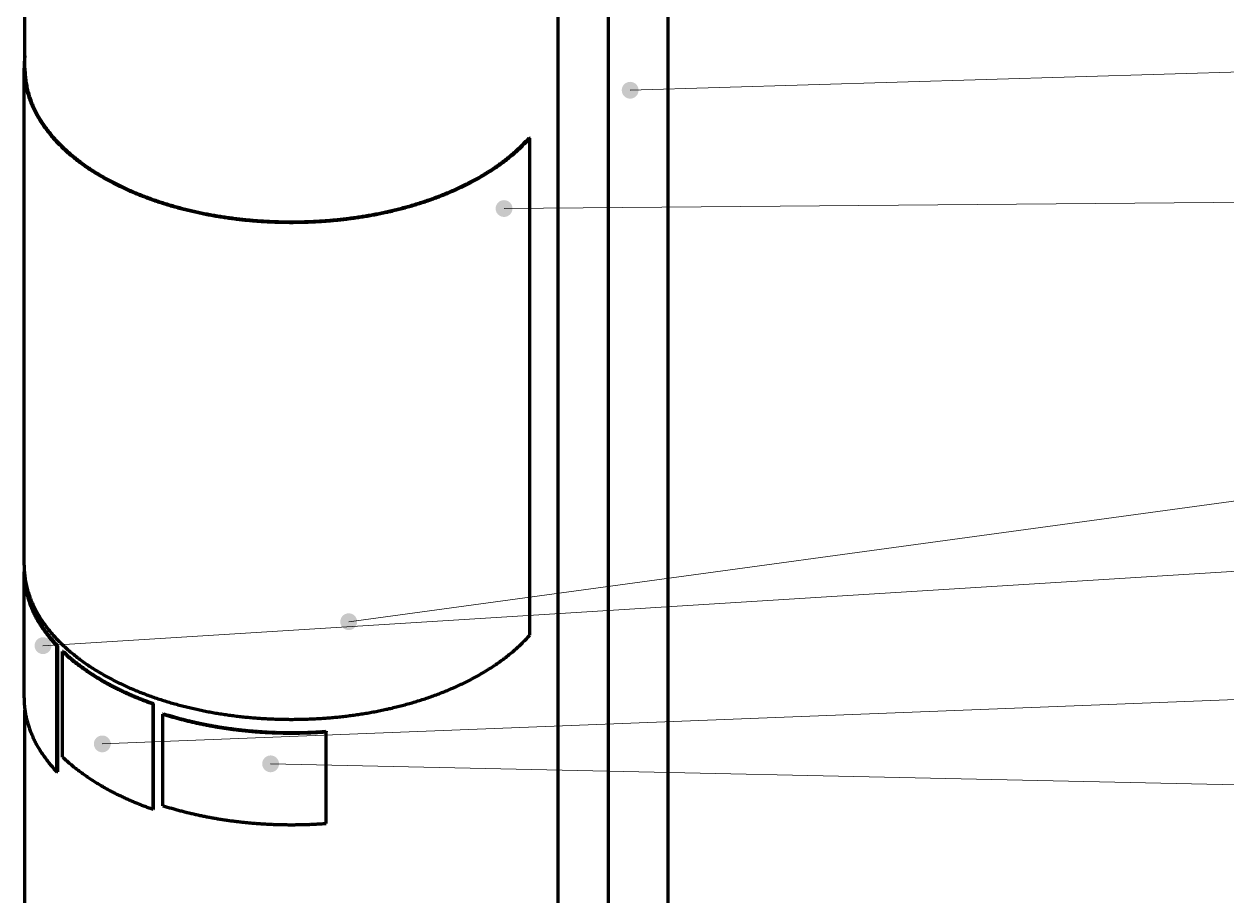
# Model space of a CAD drawing. Header units: millimetres. Extents: x 0 to 594, y 0 to 420.
# Drawn here: x 207 to 292.8, y 146.8 to 209 of the extents above; entities that cross this region are included whole.
import ezdxf

# ---------------------------------------------------------------- set-up
doc = ezdxf.new("R2010")
doc.units = ezdxf.units.MM
doc.layers.add('01-VISIBLE', color=7, linetype='CONTINUOUS', lineweight=70)
doc.layers.add('08-FINA', color=5, linetype='CONTINUOUS', lineweight=18)

msp = doc.modelspace()

# ---------------------------------------------------------------- hatches: boundary and pattern name
at = {"layer": '08-FINA'}
h = msp.add_hatch(color=7, dxfattribs=at)
h.dxf.hatch_style = 1
edge = h.paths.add_edge_path()
edge.add_arc((250.231, 204.279), 0.6, 0, 360)
h = msp.add_hatch(color=7, dxfattribs=at)
h.dxf.hatch_style = 1
edge = h.paths.add_edge_path()
edge.add_arc((241.241, 195.843), 0.6, 0, 360)
h = msp.add_hatch(color=7, dxfattribs=at)
h.dxf.hatch_style = 1
edge = h.paths.add_edge_path()
edge.add_arc((230.171, 166.38), 0.6, 0, 360)
h = msp.add_hatch(color=7, dxfattribs=at)
h.dxf.hatch_style = 1
edge = h.paths.add_edge_path()
edge.add_arc((208.381, 164.671), 0.6, 0, 360)
h = msp.add_hatch(color=7, dxfattribs=at)
h.dxf.hatch_style = 1
edge = h.paths.add_edge_path()
edge.add_arc((212.606, 157.667), 0.6, 0, 360)
h = msp.add_hatch(color=7, dxfattribs=at)
h.dxf.hatch_style = 1
edge = h.paths.add_edge_path()
edge.add_arc((224.606, 156.246), 0.6, 0, 360)

# ---------------------------------------------------------------- linework, layer by layer
at = {"layer": '01-VISIBLE'}
for p, q in [((207.091, 205.863), (207.091, 221.701)), ((245.091, 144.787), (245.091, 221.701)), ((248.69, 137.499), (248.69, 218.41)), ((252.95, 137.499), (252.95, 218.41)), ((207.031, 170.423), (207.031, 205.863)), ((243.02, 200.883), (243.074, 200.868)), ((243.074, 165.427), (243.074, 200.868)), ((207.031, 160.952), (207.031, 169.933)), ((209.428, 164.663), (209.375, 164.646)), ((209.375, 155.665), (209.375, 164.646)), ((209.428, 155.681), (209.428, 164.663)), ((209.827, 164.263), (209.776, 164.245)), ((209.776, 156.733), (209.776, 164.245)), ((216.269, 160.543), (216.238, 160.514)), ((216.238, 153.002), (216.238, 160.514)), ((216.269, 153.032), (216.269, 160.543)), ((207.091, 144.787), (207.091, 160.08)), ((216.962, 159.823), (216.934, 159.793)), ((216.934, 153.261), (216.934, 159.793)), ((228.562, 158.567), (228.57, 158.533)), ((228.57, 152.001), (228.57, 158.533)), ((209.428, 155.681), (209.375, 155.665)), ((216.269, 153.032), (216.238, 153.002))]:
    msp.add_line(p, q, dxfattribs=at)
for points in [[(207.091, 206.736), (207.08, 206.649), (207.07, 206.562), (207.061, 206.475), (207.053, 206.388), (207.046, 206.301), (207.041, 206.213), (207.037, 206.126), (207.034, 206.038), (207.032, 205.951), (207.031, 205.863)], [(207.031, 205.863), (207.032, 205.757), (207.035, 205.651), (207.039, 205.544), (207.046, 205.438), (207.054, 205.332), (207.063, 205.226), (207.075, 205.121), (207.088, 205.015), (207.103, 204.91), (207.12, 204.805), (207.138, 204.7), (207.158, 204.596), (207.18, 204.491), (207.203, 204.388), (207.229, 204.284), (207.255, 204.181), (207.284, 204.079), (207.314, 203.977), (207.345, 203.875), (207.378, 203.774), (207.413, 203.673), (207.449, 203.573), (207.486, 203.474), (207.525, 203.375), (207.565, 203.277), (207.607, 203.179), (207.65, 203.082), (207.695, 202.985), (207.741, 202.889), (207.788, 202.794), (207.836, 202.699), (207.886, 202.605), (207.937, 202.512), (207.989, 202.419), (208.042, 202.327), (208.097, 202.235), (208.153, 202.145), (208.209, 202.055), (208.267, 201.966), (208.326, 201.877), (208.386, 201.789), (208.447, 201.702), (208.509, 201.615), (208.572, 201.53), (208.635, 201.445), (208.7, 201.36), (208.766, 201.277), (208.833, 201.194), (208.9, 201.111), (208.968, 201.03), (209.037, 200.949), (209.107, 200.869), (209.178, 200.79), (209.25, 200.711), (209.322, 200.633), (209.395, 200.556), (209.469, 200.479), (209.543, 200.403), (209.618, 200.328), (209.694, 200.253), (209.771, 200.179), (209.848, 200.106), (209.926, 200.034), (210.004, 199.962), (210.083, 199.891), (210.163, 199.82), (210.243, 199.75), (210.324, 199.681), (210.405, 199.612), (210.487, 199.544), (210.569, 199.477), (210.652, 199.411), (210.736, 199.345), (210.819, 199.279), (210.904, 199.214), (210.989, 199.15), (211.074, 199.087), (211.16, 199.024), (211.246, 198.962), (211.333, 198.9), (211.42, 198.839), (211.507, 198.778), (211.595, 198.719), (211.683, 198.659), (211.772, 198.601), (211.861, 198.542), (211.951, 198.485), (212.04, 198.428), (212.131, 198.372), (212.221, 198.316), (212.312, 198.26), (212.403, 198.206), (212.495, 198.152), (212.587, 198.098), (212.679, 198.045), (212.771, 197.992), (212.864, 197.94), (212.957, 197.889), (213.051, 197.838), (213.144, 197.788), (213.238, 197.738), (213.332, 197.688), (213.427, 197.64), (213.522, 197.591), (213.617, 197.543), (213.712, 197.496), (213.807, 197.449), (213.903, 197.403), (213.999, 197.357), (214.095, 197.312), (214.192, 197.267), (214.289, 197.223), (214.385, 197.179), (214.483, 197.136), (214.58, 197.093), (214.677, 197.05), (214.775, 197.008), (214.873, 196.967), (214.971, 196.926), (215.07, 196.886), (215.168, 196.845), (215.267, 196.806), (215.366, 196.767), (215.465, 196.728), (215.564, 196.69), (215.664, 196.652), (215.763, 196.615), (215.863, 196.578), (215.963, 196.541), (216.063, 196.505), (216.163, 196.47), (216.264, 196.435), (216.364, 196.4), (216.465, 196.366), (216.566, 196.332), (216.667, 196.299), (216.768, 196.266), (216.869, 196.233), (216.97, 196.201), (217.072, 196.169), (217.174, 196.138), (217.275, 196.107), (217.377, 196.077), (217.479, 196.046), (217.581, 196.017), (217.684, 195.988), (217.786, 195.959), (217.889, 195.93), (217.991, 195.902), (218.094, 195.875), (218.197, 195.847), (218.3, 195.821), (218.403, 195.794), (218.506, 195.768), (218.609, 195.743), (218.712, 195.717), (218.816, 195.692), (218.919, 195.668), (219.023, 195.644), (219.126, 195.62), (219.23, 195.597), (219.334, 195.574), (219.438, 195.551), (219.542, 195.529), (219.646, 195.507), (219.75, 195.486), (219.855, 195.465), (219.959, 195.444), (220.063, 195.424), (220.168, 195.404), (220.272, 195.384), (220.377, 195.365), (220.482, 195.347), (220.586, 195.328), (220.691, 195.31), (220.796, 195.292), (220.901, 195.275), (221.006, 195.258), (221.111, 195.241), (221.216, 195.225), (221.321, 195.209), (221.427, 195.194), (221.532, 195.179), (221.637, 195.164), (221.743, 195.149), (221.848, 195.135), (221.953, 195.122), (222.059, 195.108), (222.165, 195.095), (222.27, 195.083), (222.376, 195.07), (222.481, 195.058), (222.587, 195.047), (222.693, 195.035), (222.799, 195.025), (222.905, 195.014), (223.01, 195.004), (223.116, 194.994), (223.222, 194.984), (223.328, 194.975), (223.434, 194.967), (223.54, 194.958), (223.646, 194.95), (223.752, 194.942), (223.858, 194.935), (223.965, 194.928), (224.071, 194.921), (224.177, 194.915), (224.283, 194.909), (224.389, 194.903), (224.496, 194.898), (224.602, 194.893), (224.708, 194.888), (224.814, 194.884), (224.921, 194.88), (225.027, 194.876), (225.133, 194.873), (225.24, 194.87), (225.346, 194.868), (225.452, 194.865), (225.559, 194.863), (225.665, 194.862), (225.771, 194.861), (225.878, 194.86), (225.984, 194.859), (226.09, 194.859), (226.197, 194.859), (226.303, 194.86), (226.409, 194.861), (226.516, 194.862), (226.622, 194.863), (226.728, 194.865), (226.835, 194.867), (226.941, 194.87), (227.047, 194.873), (227.154, 194.876), (227.26, 194.88), (227.366, 194.884), (227.473, 194.888), (227.579, 194.893), (227.685, 194.898), (227.791, 194.903), (227.898, 194.909), (228.004, 194.915), (228.11, 194.921), (228.216, 194.928), (228.322, 194.935), (228.428, 194.942), (228.534, 194.95), (228.64, 194.958), (228.746, 194.966), (228.852, 194.975), (228.958, 194.984), (229.064, 194.994), (229.17, 195.004), (229.276, 195.014), (229.382, 195.024), (229.488, 195.035), (229.593, 195.046), (229.699, 195.058), (229.805, 195.07), (229.911, 195.082), (230.016, 195.095), (230.122, 195.108), (230.227, 195.121), (230.333, 195.135), (230.438, 195.149), (230.543, 195.164), (230.649, 195.178), (230.754, 195.193), (230.859, 195.209), (230.964, 195.225), (231.07, 195.241), (231.175, 195.258), (231.28, 195.275), (231.385, 195.292), (231.489, 195.31), (231.594, 195.328), (231.699, 195.346), (231.804, 195.365), (231.908, 195.384), (232.013, 195.404), (232.117, 195.424), (232.222, 195.444), (232.326, 195.465), (232.43, 195.486), (232.535, 195.507), (232.639, 195.529), (232.743, 195.551), (232.847, 195.573), (232.95, 195.596), (233.054, 195.62), (233.158, 195.643), (233.262, 195.667), (233.365, 195.692), (233.468, 195.717), (233.572, 195.742), (233.675, 195.768), (233.778, 195.794), (233.881, 195.82), (233.984, 195.847), (234.087, 195.874), (234.19, 195.902), (234.292, 195.93), (234.395, 195.958), (234.497, 195.987), (234.599, 196.016), (234.701, 196.046), (234.804, 196.076), (234.905, 196.106), (235.007, 196.137), (235.109, 196.169), (235.21, 196.2), (235.312, 196.232), (235.413, 196.265), (235.514, 196.298), (235.615, 196.331), (235.716, 196.365), (235.817, 196.399), (235.917, 196.434), (236.018, 196.469), (236.118, 196.505), (236.218, 196.541), (236.318, 196.577), (236.418, 196.614), (236.517, 196.651), (236.617, 196.689), (236.716, 196.727), (236.815, 196.766), (236.914, 196.805), (237.013, 196.845), (237.111, 196.885), (237.209, 196.925), (237.308, 196.966), (237.406, 197.008), (237.503, 197.05), (237.601, 197.092), (237.698, 197.135), (237.795, 197.178), (237.892, 197.222), (237.989, 197.266), (238.085, 197.311), (238.182, 197.356), (238.278, 197.402), (238.373, 197.448), (238.469, 197.495), (238.564, 197.543), (238.659, 197.59), (238.754, 197.639), (238.848, 197.687), (238.943, 197.737), (239.037, 197.787), (239.13, 197.837), (239.224, 197.888), (239.317, 197.939), (239.41, 197.991), (239.502, 198.044), (239.594, 198.097), (239.686, 198.151), (239.778, 198.205), (239.869, 198.259), (239.96, 198.315), (240.05, 198.37), (240.14, 198.427), (240.23, 198.484), (240.32, 198.541), (240.409, 198.599), (240.497, 198.658), (240.586, 198.717), (240.674, 198.777), (240.761, 198.838), (240.848, 198.899), (240.935, 198.961), (241.021, 199.023), (241.107, 199.086), (241.192, 199.149), (241.277, 199.213), (241.362, 199.278), (241.445, 199.343), (241.529, 199.409), (241.612, 199.476), (241.694, 199.543), (241.776, 199.611), (241.857, 199.68), (241.938, 199.749), (242.018, 199.819), (242.098, 199.889), (242.177, 199.96), (242.255, 200.032), (242.333, 200.105), (242.41, 200.178), (242.487, 200.252), (242.563, 200.326), (242.638, 200.402), (242.712, 200.478), (242.786, 200.554), (242.859, 200.631), (242.932, 200.709), (243.003, 200.788), (243.074, 200.868)], [(207.091, 205.863), (207.092, 205.757), (207.095, 205.651), (207.099, 205.545), (207.105, 205.44), (207.113, 205.334), (207.123, 205.228), (207.135, 205.123), (207.148, 205.018), (207.163, 204.913), (207.179, 204.808), (207.198, 204.704), (207.218, 204.6), (207.24, 204.496), (207.263, 204.392), (207.288, 204.289), (207.315, 204.187), (207.343, 204.084), (207.373, 203.983), (207.404, 203.881), (207.437, 203.781), (207.471, 203.68), (207.507, 203.581), (207.545, 203.481), (207.583, 203.383), (207.624, 203.285), (207.665, 203.187), (207.708, 203.09), (207.753, 202.994), (207.799, 202.898), (207.846, 202.803), (207.894, 202.709), (207.943, 202.615), (207.994, 202.522), (208.046, 202.43), (208.099, 202.338), (208.154, 202.247), (208.209, 202.157), (208.266, 202.067), (208.323, 201.978), (208.382, 201.89), (208.442, 201.802), (208.502, 201.715), (208.564, 201.629), (208.627, 201.543), (208.69, 201.459), (208.755, 201.374), (208.82, 201.291), (208.887, 201.208), (208.954, 201.126), (209.022, 201.045), (209.091, 200.965), (209.161, 200.885), (209.231, 200.806), (209.303, 200.727), (209.375, 200.649), (209.448, 200.572), (209.521, 200.496), (209.595, 200.42), (209.67, 200.345), (209.746, 200.271), (209.822, 200.197), (209.899, 200.124), (209.977, 200.052), (210.055, 199.98), (210.134, 199.909), (210.213, 199.839), (210.293, 199.769), (210.373, 199.7), (210.454, 199.632), (210.536, 199.564), (210.618, 199.497), (210.701, 199.431), (210.784, 199.365), (210.868, 199.3), (210.952, 199.235), (211.036, 199.171), (211.121, 199.108), (211.207, 199.045), (211.293, 198.983), (211.379, 198.922), (211.466, 198.861), (211.553, 198.801), (211.641, 198.741), (211.729, 198.682), (211.817, 198.623), (211.906, 198.566), (211.995, 198.508), (212.085, 198.451), (212.175, 198.395), (212.265, 198.339), (212.355, 198.284), (212.446, 198.23), (212.538, 198.176), (212.629, 198.122), (212.721, 198.069), (212.813, 198.017), (212.906, 197.965), (212.999, 197.914), (213.092, 197.863), (213.185, 197.813), (213.279, 197.763), (213.373, 197.714), (213.467, 197.665), (213.561, 197.617), (213.656, 197.57), (213.751, 197.522), (213.846, 197.476), (213.942, 197.43), (214.037, 197.384), (214.133, 197.339), (214.229, 197.294), (214.326, 197.25), (214.422, 197.206), (214.519, 197.163), (214.616, 197.12), (214.713, 197.078), (214.811, 197.036), (214.908, 196.995), (215.006, 196.954), (215.104, 196.914), (215.203, 196.874), (215.301, 196.834), (215.4, 196.795), (215.498, 196.757), (215.597, 196.719), (215.696, 196.681), (215.796, 196.644), (215.895, 196.607), (215.995, 196.571), (216.094, 196.535), (216.194, 196.499), (216.294, 196.464), (216.395, 196.43), (216.495, 196.396), (216.596, 196.362), (216.696, 196.329), (216.797, 196.296), (216.898, 196.263), (216.999, 196.231), (217.1, 196.2), (217.202, 196.169), (217.303, 196.138), (217.405, 196.107), (217.506, 196.077), (217.608, 196.048), (217.71, 196.019), (217.812, 195.99), (217.914, 195.962), (218.017, 195.934), (218.119, 195.906), (218.221, 195.879), (218.324, 195.852), (218.427, 195.826), (218.53, 195.8), (218.632, 195.774), (218.735, 195.749), (218.839, 195.724), (218.942, 195.7), (219.045, 195.676), (219.148, 195.652), (219.252, 195.629), (219.355, 195.606), (219.459, 195.584), (219.563, 195.562), (219.666, 195.54), (219.77, 195.519), (219.874, 195.498), (219.978, 195.477), (220.082, 195.457), (220.186, 195.437), (220.291, 195.417), (220.395, 195.398), (220.499, 195.38), (220.604, 195.361), (220.708, 195.343), (220.813, 195.326), (220.917, 195.308), (221.022, 195.291), (221.127, 195.275), (221.232, 195.259), (221.336, 195.243), (221.441, 195.227), (221.546, 195.212), (221.651, 195.197), (221.756, 195.183), (221.861, 195.169), (221.966, 195.155), (222.072, 195.142), (222.177, 195.129), (222.282, 195.116), (222.387, 195.104), (222.493, 195.092), (222.598, 195.081), (222.704, 195.07), (222.809, 195.059), (222.915, 195.048), (223.02, 195.038), (223.126, 195.028), (223.231, 195.019), (223.337, 195.01), (223.443, 195.001), (223.548, 194.992), (223.654, 194.984), (223.76, 194.977), (223.866, 194.969), (223.971, 194.962), (224.077, 194.956), (224.183, 194.949), (224.289, 194.943), (224.395, 194.938), (224.501, 194.932), (224.606, 194.927), (224.712, 194.923), (224.818, 194.918), (224.924, 194.914), (225.03, 194.911), (225.136, 194.908), (225.242, 194.905), (225.348, 194.902), (225.454, 194.9), (225.56, 194.898), (225.666, 194.896), (225.772, 194.895), (225.878, 194.894), (225.984, 194.894), (226.09, 194.894), (226.196, 194.894), (226.302, 194.894), (226.408, 194.895), (226.514, 194.896), (226.62, 194.898), (226.726, 194.9), (226.832, 194.902), (226.938, 194.905), (227.044, 194.908), (227.15, 194.911), (227.256, 194.914), (227.362, 194.918), (227.468, 194.923), (227.574, 194.927), (227.68, 194.932), (227.786, 194.937), (227.892, 194.943), (227.998, 194.949), (228.104, 194.955), (228.209, 194.962), (228.315, 194.969), (228.421, 194.977), (228.527, 194.984), (228.632, 194.992), (228.738, 195.001), (228.844, 195.009), (228.949, 195.019), (229.055, 195.028), (229.161, 195.038), (229.266, 195.048), (229.372, 195.058), (229.477, 195.069), (229.582, 195.081), (229.688, 195.092), (229.793, 195.104), (229.899, 195.116), (230.004, 195.129), (230.109, 195.142), (230.214, 195.155), (230.319, 195.169), (230.424, 195.183), (230.529, 195.197), (230.634, 195.212), (230.739, 195.227), (230.844, 195.243), (230.949, 195.258), (231.054, 195.275), (231.159, 195.291), (231.263, 195.308), (231.368, 195.325), (231.472, 195.343), (231.577, 195.361), (231.681, 195.379), (231.786, 195.398), (231.89, 195.417), (231.994, 195.437), (232.098, 195.456), (232.202, 195.477), (232.306, 195.497), (232.41, 195.518), (232.514, 195.54), (232.618, 195.561), (232.722, 195.583), (232.825, 195.606), (232.929, 195.629), (233.032, 195.652), (233.136, 195.676), (233.239, 195.7), (233.342, 195.724), (233.445, 195.749), (233.548, 195.774), (233.651, 195.799), (233.754, 195.825), (233.857, 195.852), (233.959, 195.878), (234.062, 195.906), (234.164, 195.933), (234.266, 195.961), (234.369, 195.989), (234.471, 196.018), (234.573, 196.047), (234.674, 196.077), (234.776, 196.107), (234.878, 196.137), (234.979, 196.168), (235.08, 196.199), (235.182, 196.231), (235.283, 196.263), (235.384, 196.295), (235.484, 196.328), (235.585, 196.361), (235.686, 196.395), (235.786, 196.429), (235.886, 196.464), (235.986, 196.499), (236.086, 196.534), (236.186, 196.57), (236.286, 196.606), (236.385, 196.643), (236.484, 196.68), (236.583, 196.718), (236.682, 196.756), (236.781, 196.795), (236.88, 196.834), (236.978, 196.873), (237.076, 196.913), (237.174, 196.953), (237.272, 196.994), (237.37, 197.036), (237.467, 197.077), (237.565, 197.12), (237.662, 197.162), (237.758, 197.206), (237.855, 197.249), (237.951, 197.293), (238.048, 197.338), (238.144, 197.383), (238.239, 197.429), (238.335, 197.475), (238.43, 197.522), (238.525, 197.569), (238.62, 197.616), (238.714, 197.665), (238.808, 197.713), (238.902, 197.762), (238.996, 197.812), (239.089, 197.862), (239.182, 197.913), (239.275, 197.964), (239.368, 198.016), (239.46, 198.068), (239.552, 198.121), (239.643, 198.175), (239.735, 198.229), (239.825, 198.283), (239.916, 198.338), (240.006, 198.394), (240.096, 198.45), (240.186, 198.507), (240.275, 198.564), (240.364, 198.622), (240.452, 198.681), (240.54, 198.74), (240.628, 198.8), (240.715, 198.86), (240.802, 198.921), (240.888, 198.982), (240.974, 199.044), (241.06, 199.107), (241.145, 199.17), (241.229, 199.234), (241.313, 199.299), (241.397, 199.364), (241.48, 199.43), (241.563, 199.496), (241.645, 199.563), (241.727, 199.631), (241.808, 199.699), (241.888, 199.768), (241.968, 199.838), (242.048, 199.908), (242.126, 199.979), (242.205, 200.051), (242.282, 200.123), (242.359, 200.196), (242.435, 200.27), (242.511, 200.344), (242.586, 200.419), (242.66, 200.495), (242.734, 200.571), (242.806, 200.648), (242.879, 200.726), (242.95, 200.804), (243.02, 200.883)], [(207.031, 170.423), (207.032, 170.317), (207.035, 170.211), (207.039, 170.104), (207.046, 169.998), (207.054, 169.892), (207.063, 169.786), (207.075, 169.681), (207.088, 169.575), (207.103, 169.47), (207.12, 169.365), (207.138, 169.26), (207.158, 169.155), (207.18, 169.051), (207.203, 168.948), (207.229, 168.844), (207.255, 168.741), (207.284, 168.639), (207.314, 168.537), (207.345, 168.435), (207.378, 168.334), (207.413, 168.233), (207.449, 168.133), (207.486, 168.034), (207.525, 167.935), (207.565, 167.836), (207.607, 167.739), (207.65, 167.641), (207.695, 167.545), (207.741, 167.449), (207.788, 167.354), (207.836, 167.259), (207.886, 167.165), (207.937, 167.071), (207.989, 166.979), (208.042, 166.887), (208.097, 166.795), (208.153, 166.705), (208.209, 166.615), (208.267, 166.525), (208.326, 166.437), (208.386, 166.349), (208.447, 166.262), (208.509, 166.175), (208.572, 166.09), (208.635, 166.005), (208.7, 165.92), (208.766, 165.837), (208.833, 165.754), (208.9, 165.671), (208.968, 165.59), (209.037, 165.509), (209.107, 165.429), (209.178, 165.35), (209.25, 165.271), (209.322, 165.193), (209.395, 165.116), (209.469, 165.039), (209.543, 164.963), (209.618, 164.888), (209.694, 164.813), (209.771, 164.739), (209.848, 164.666), (209.926, 164.594), (210.004, 164.522), (210.083, 164.451), (210.163, 164.38), (210.243, 164.31), (210.324, 164.241), (210.405, 164.172), (210.487, 164.104), (210.569, 164.037), (210.652, 163.97), (210.736, 163.904), (210.819, 163.839), (210.904, 163.774), (210.989, 163.71), (211.074, 163.647), (211.16, 163.584), (211.246, 163.522), (211.333, 163.46), (211.42, 163.399), (211.507, 163.338), (211.595, 163.279), (211.683, 163.219), (211.772, 163.161), (211.861, 163.102), (211.951, 163.045), (212.04, 162.988), (212.131, 162.931), (212.221, 162.876), (212.312, 162.82), (212.403, 162.766), (212.495, 162.711), (212.587, 162.658), (212.679, 162.605), (212.771, 162.552), (212.864, 162.5), (212.957, 162.449), (213.051, 162.398), (213.144, 162.348), (213.238, 162.298), (213.332, 162.248), (213.427, 162.199), (213.522, 162.151), (213.617, 162.103), (213.712, 162.056), (213.807, 162.009), (213.903, 161.963), (213.999, 161.917), (214.095, 161.872), (214.192, 161.827), (214.289, 161.783), (214.385, 161.739), (214.483, 161.696), (214.58, 161.653), (214.677, 161.61), (214.775, 161.568), (214.873, 161.527), (214.971, 161.486), (215.07, 161.445), (215.168, 161.405), (215.267, 161.366), (215.366, 161.327), (215.465, 161.288), (215.564, 161.25), (215.664, 161.212), (215.763, 161.175), (215.863, 161.138), (215.963, 161.101), (216.063, 161.065), (216.163, 161.03), (216.264, 160.995), (216.364, 160.96), (216.465, 160.926), (216.566, 160.892), (216.667, 160.858), (216.768, 160.826), (216.869, 160.793), (216.97, 160.761), (217.072, 160.729), (217.174, 160.698), (217.275, 160.667), (217.377, 160.636), (217.479, 160.606), (217.581, 160.577), (217.684, 160.548), (217.786, 160.519), (217.889, 160.49), (217.991, 160.462), (218.094, 160.435), (218.197, 160.407), (218.3, 160.381), (218.403, 160.354), (218.506, 160.328), (218.609, 160.302), (218.712, 160.277), (218.816, 160.252), (218.919, 160.228), (219.023, 160.204), (219.126, 160.18), (219.23, 160.157), (219.334, 160.134), (219.438, 160.111), (219.542, 160.089), (219.646, 160.067), (219.75, 160.046), (219.855, 160.025), (219.959, 160.004), (220.063, 159.984), (220.168, 159.964), (220.272, 159.944), (220.377, 159.925), (220.482, 159.906), (220.586, 159.888), (220.691, 159.87), (220.796, 159.852), (220.901, 159.835), (221.006, 159.818), (221.111, 159.801), (221.216, 159.785), (221.321, 159.769), (221.427, 159.754), (221.532, 159.739), (221.637, 159.724), (221.743, 159.709), (221.848, 159.695), (221.953, 159.681), (222.059, 159.668), (222.165, 159.655), (222.27, 159.642), (222.376, 159.63), (222.481, 159.618), (222.587, 159.607), (222.693, 159.595), (222.799, 159.584), (222.905, 159.574), (223.01, 159.564), (223.116, 159.554), (223.222, 159.544), (223.328, 159.535), (223.434, 159.526), (223.54, 159.518), (223.646, 159.51), (223.752, 159.502), (223.858, 159.495), (223.965, 159.488), (224.071, 159.481), (224.177, 159.475), (224.283, 159.469), (224.389, 159.463), (224.496, 159.458), (224.602, 159.453), (224.708, 159.448), (224.814, 159.444), (224.921, 159.44), (225.027, 159.436), (225.133, 159.433), (225.24, 159.43), (225.346, 159.427), (225.452, 159.425), (225.559, 159.423), (225.665, 159.422), (225.771, 159.421), (225.878, 159.42), (225.984, 159.419), (226.09, 159.419), (226.197, 159.419), (226.303, 159.42), (226.409, 159.421), (226.516, 159.422), (226.622, 159.423), (226.728, 159.425), (226.835, 159.427), (226.941, 159.43), (227.047, 159.433), (227.154, 159.436), (227.26, 159.44), (227.366, 159.444), (227.473, 159.448), (227.579, 159.453), (227.685, 159.458), (227.791, 159.463), (227.898, 159.469), (228.004, 159.475), (228.11, 159.481), (228.216, 159.488), (228.322, 159.495), (228.428, 159.502), (228.534, 159.51), (228.64, 159.518), (228.746, 159.526), (228.852, 159.535), (228.958, 159.544), (229.064, 159.554), (229.17, 159.564), (229.276, 159.574), (229.382, 159.584), (229.488, 159.595), (229.593, 159.606), (229.699, 159.618), (229.805, 159.63), (229.911, 159.642), (230.016, 159.655), (230.122, 159.668), (230.227, 159.681), (230.333, 159.695), (230.438, 159.709), (230.543, 159.723), (230.649, 159.738), (230.754, 159.753), (230.859, 159.769), (230.964, 159.785), (231.07, 159.801), (231.175, 159.818), (231.28, 159.835), (231.385, 159.852), (231.489, 159.87), (231.594, 159.888), (231.699, 159.906), (231.804, 159.925), (231.908, 159.944), (232.013, 159.964), (232.117, 159.984), (232.222, 160.004), (232.326, 160.024), (232.43, 160.045), (232.535, 160.067), (232.639, 160.089), (232.743, 160.111), (232.847, 160.133), (232.95, 160.156), (233.054, 160.18), (233.158, 160.203), (233.262, 160.227), (233.365, 160.252), (233.468, 160.277), (233.572, 160.302), (233.675, 160.328), (233.778, 160.354), (233.881, 160.38), (233.984, 160.407), (234.087, 160.434), (234.19, 160.462), (234.292, 160.49), (234.395, 160.518), (234.497, 160.547), (234.599, 160.576), (234.701, 160.606), (234.804, 160.636), (234.905, 160.666), (235.007, 160.697), (235.109, 160.729), (235.21, 160.76), (235.312, 160.792), (235.413, 160.825), (235.514, 160.858), (235.615, 160.891), (235.716, 160.925), (235.817, 160.959), (235.917, 160.994), (236.018, 161.029), (236.118, 161.065), (236.218, 161.101), (236.318, 161.137), (236.418, 161.174), (236.517, 161.211), (236.617, 161.249), (236.716, 161.287), (236.815, 161.326), (236.914, 161.365), (237.013, 161.405), (237.111, 161.445), (237.209, 161.485), (237.308, 161.526), (237.406, 161.568), (237.503, 161.61), (237.601, 161.652), (237.698, 161.695), (237.795, 161.738), (237.892, 161.782), (237.989, 161.826), (238.085, 161.871), (238.182, 161.916), (238.278, 161.962), (238.373, 162.008), (238.469, 162.055), (238.564, 162.102), (238.659, 162.15), (238.754, 162.199), (238.848, 162.247), (238.943, 162.297), (239.037, 162.347), (239.13, 162.397), (239.224, 162.448), (239.317, 162.499), (239.41, 162.551), (239.502, 162.604), (239.594, 162.657), (239.686, 162.71), (239.778, 162.765), (239.869, 162.819), (239.96, 162.875), (240.05, 162.93), (240.14, 162.987), (240.23, 163.044), (240.32, 163.101), (240.409, 163.159), (240.497, 163.218), (240.586, 163.277), (240.674, 163.337), (240.761, 163.398), (240.848, 163.459), (240.935, 163.52), (241.021, 163.583), (241.107, 163.646), (241.192, 163.709), (241.277, 163.773), (241.362, 163.838), (241.445, 163.903), (241.529, 163.969), (241.612, 164.036), (241.694, 164.103), (241.776, 164.171), (241.857, 164.24), (241.938, 164.309), (242.018, 164.379), (242.098, 164.449), (242.177, 164.52), (242.255, 164.592), (242.333, 164.665), (242.41, 164.738), (242.487, 164.812), (242.563, 164.886), (242.638, 164.962), (242.712, 165.037), (242.786, 165.114), (242.859, 165.191), (242.932, 165.269), (243.003, 165.348), (243.074, 165.427)], [(207.036, 170.178), (207.035, 170.138), (207.033, 170.097), (207.032, 170.056), (207.032, 170.015), (207.031, 169.974), (207.031, 169.933)], [(207.031, 169.933), (207.032, 169.853), (207.033, 169.773), (207.036, 169.693), (207.039, 169.613), (207.044, 169.533), (207.049, 169.453), (207.056, 169.373), (207.064, 169.294), (207.072, 169.214), (207.082, 169.135), (207.092, 169.055), (207.104, 168.976), (207.116, 168.897), (207.13, 168.818), (207.144, 168.739), (207.159, 168.66), (207.176, 168.582), (207.193, 168.504), (207.211, 168.426), (207.23, 168.348), (207.25, 168.27), (207.271, 168.193), (207.293, 168.116), (207.316, 168.039), (207.339, 167.963), (207.364, 167.886), (207.389, 167.81), (207.416, 167.735), (207.443, 167.659), (207.471, 167.584), (207.499, 167.509), (207.529, 167.435), (207.559, 167.361), (207.591, 167.287), (207.623, 167.214), (207.655, 167.141), (207.689, 167.068), (207.723, 166.995), (207.758, 166.923), (207.794, 166.852), (207.83, 166.78), (207.868, 166.709), (207.906, 166.639), (207.944, 166.569), (207.983, 166.499), (208.023, 166.429), (208.064, 166.36), (208.105, 166.292), (208.147, 166.224), (208.19, 166.156), (208.233, 166.088), (208.277, 166.021), (208.321, 165.954), (208.366, 165.888), (208.411, 165.822), (208.458, 165.757), (208.504, 165.692), (208.552, 165.627), (208.599, 165.563), (208.648, 165.499), (208.696, 165.435), (208.746, 165.372), (208.796, 165.309), (208.846, 165.247), (208.897, 165.185), (208.948, 165.124), (209, 165.063), (209.052, 165.002), (209.105, 164.942), (209.158, 164.882), (209.212, 164.822), (209.266, 164.763), (209.321, 164.705), (209.375, 164.646)], [(207.114, 169.401), (207.121, 169.322), (207.129, 169.242), (207.138, 169.162), (207.149, 169.082), (207.16, 169.003), (207.172, 168.924), (207.185, 168.845), (207.199, 168.766), (207.214, 168.687), (207.23, 168.608), (207.248, 168.53), (207.265, 168.451), (207.284, 168.373), (207.304, 168.296), (207.325, 168.218), (207.347, 168.141), (207.369, 168.064), (207.393, 167.987), (207.417, 167.911), (207.442, 167.835), (207.468, 167.759), (207.495, 167.683), (207.523, 167.608), (207.552, 167.533), (207.581, 167.458), (207.612, 167.384), (207.643, 167.31), (207.675, 167.236), (207.707, 167.163), (207.741, 167.09), (207.775, 167.017), (207.81, 166.945), (207.846, 166.873), (207.882, 166.802), (207.919, 166.731), (207.957, 166.66), (207.996, 166.59), (208.035, 166.52), (208.075, 166.45), (208.115, 166.381), (208.157, 166.312), (208.198, 166.244), (208.241, 166.176), (208.284, 166.108), (208.328, 166.041), (208.372, 165.974), (208.417, 165.907), (208.463, 165.841), (208.509, 165.776), (208.556, 165.71), (208.603, 165.646), (208.651, 165.581), (208.699, 165.517), (208.748, 165.453), (208.797, 165.39), (208.847, 165.327), (208.898, 165.265), (208.949, 165.203), (209, 165.141), (209.052, 165.08), (209.104, 165.019), (209.157, 164.959), (209.211, 164.899), (209.264, 164.839), (209.318, 164.78), (209.373, 164.721), (209.428, 164.663)], [(209.776, 164.245), (209.834, 164.189), (209.893, 164.134), (209.953, 164.079), (210.012, 164.024), (210.072, 163.97), (210.133, 163.917), (210.194, 163.863), (210.255, 163.81), (210.316, 163.758), (210.378, 163.705), (210.44, 163.654), (210.502, 163.602), (210.565, 163.551), (210.628, 163.5), (210.691, 163.45), (210.754, 163.4), (210.818, 163.35), (210.882, 163.301), (210.947, 163.252), (211.011, 163.204), (211.076, 163.155), (211.141, 163.107), (211.207, 163.06), (211.272, 163.013), (211.338, 162.966), (211.404, 162.92), (211.471, 162.874), (211.538, 162.828), (211.604, 162.782), (211.672, 162.737), (211.739, 162.693), (211.806, 162.648), (211.874, 162.604), (211.942, 162.56), (212.01, 162.517), (212.079, 162.474), (212.147, 162.431), (212.216, 162.389), (212.285, 162.347), (212.354, 162.305), (212.424, 162.263), (212.493, 162.222), (212.563, 162.182), (212.633, 162.141), (212.703, 162.101), (212.774, 162.061), (212.844, 162.021), (212.915, 161.982), (212.986, 161.943), (213.057, 161.905), (213.128, 161.866), (213.199, 161.828), (213.271, 161.791), (213.342, 161.753), (213.414, 161.716), (213.486, 161.679), (213.558, 161.643), (213.631, 161.607), (213.703, 161.571), (213.775, 161.535), (213.848, 161.5), (213.921, 161.465), (213.994, 161.43), (214.067, 161.395), (214.14, 161.361), (214.214, 161.327), (214.287, 161.293), (214.361, 161.26), (214.435, 161.227), (214.508, 161.194), (214.582, 161.162), (214.657, 161.129), (214.731, 161.097), (214.805, 161.066), (214.88, 161.034), (214.954, 161.003), (215.029, 160.972), (215.104, 160.942), (215.179, 160.911), (215.254, 160.881), (215.329, 160.851), (215.404, 160.822), (215.479, 160.792), (215.555, 160.763), (215.63, 160.735), (215.706, 160.706), (215.782, 160.678), (215.858, 160.65), (215.933, 160.622), (216.01, 160.595), (216.086, 160.567), (216.162, 160.54), (216.238, 160.514)], [(209.827, 164.263), (209.886, 164.207), (209.944, 164.152), (210.003, 164.097), (210.063, 164.043), (210.123, 163.989), (210.183, 163.935), (210.244, 163.882), (210.304, 163.829), (210.366, 163.777), (210.427, 163.725), (210.489, 163.673), (210.551, 163.622), (210.614, 163.571), (210.676, 163.52), (210.739, 163.47), (210.803, 163.42), (210.866, 163.371), (210.93, 163.322), (210.994, 163.273), (211.059, 163.225), (211.123, 163.177), (211.188, 163.129), (211.254, 163.082), (211.319, 163.035), (211.385, 162.988), (211.451, 162.942), (211.517, 162.896), (211.583, 162.85), (211.65, 162.805), (211.717, 162.76), (211.784, 162.715), (211.851, 162.671), (211.919, 162.627), (211.987, 162.584), (212.055, 162.54), (212.123, 162.497), (212.191, 162.455), (212.26, 162.413), (212.329, 162.371), (212.398, 162.329), (212.467, 162.288), (212.536, 162.247), (212.606, 162.206), (212.676, 162.166), (212.745, 162.126), (212.816, 162.086), (212.886, 162.046), (212.956, 162.007), (213.027, 161.968), (213.098, 161.93), (213.169, 161.892), (213.24, 161.854), (213.311, 161.816), (213.382, 161.779), (213.454, 161.742), (213.526, 161.705), (213.598, 161.669), (213.67, 161.633), (213.742, 161.597), (213.814, 161.561), (213.887, 161.526), (213.959, 161.491), (214.032, 161.457), (214.105, 161.422), (214.178, 161.388), (214.251, 161.354), (214.324, 161.321), (214.398, 161.287), (214.471, 161.254), (214.545, 161.222), (214.619, 161.189), (214.693, 161.157), (214.767, 161.125), (214.841, 161.094), (214.915, 161.062), (214.989, 161.031), (215.064, 161), (215.138, 160.97), (215.213, 160.94), (215.288, 160.91), (215.363, 160.88), (215.438, 160.85), (215.513, 160.821), (215.588, 160.792), (215.663, 160.764), (215.739, 160.735), (215.814, 160.707), (215.89, 160.679), (215.965, 160.651), (216.041, 160.624), (216.117, 160.597), (216.193, 160.57), (216.269, 160.543)], [(207.031, 160.952), (207.032, 160.872), (207.033, 160.792), (207.036, 160.712), (207.039, 160.632), (207.044, 160.552), (207.049, 160.472), (207.056, 160.392), (207.064, 160.312), (207.072, 160.233), (207.082, 160.153), (207.092, 160.074), (207.104, 159.994), (207.116, 159.915), (207.13, 159.836), (207.144, 159.757), (207.159, 159.679), (207.176, 159.6), (207.193, 159.522), (207.211, 159.444), (207.23, 159.366), (207.25, 159.289), (207.271, 159.212), (207.293, 159.134), (207.316, 159.058), (207.339, 158.981), (207.364, 158.905), (207.389, 158.829), (207.416, 158.753), (207.443, 158.678), (207.471, 158.603), (207.499, 158.528), (207.529, 158.454), (207.559, 158.379), (207.591, 158.306), (207.623, 158.232), (207.655, 158.159), (207.689, 158.086), (207.723, 158.014), (207.758, 157.942), (207.794, 157.87), (207.83, 157.799), (207.868, 157.728), (207.906, 157.657), (207.944, 157.587), (207.983, 157.517), (208.023, 157.448), (208.064, 157.379), (208.105, 157.31), (208.147, 157.242), (208.19, 157.174), (208.233, 157.107), (208.277, 157.04), (208.321, 156.973), (208.366, 156.907), (208.411, 156.841), (208.458, 156.775), (208.504, 156.71), (208.552, 156.645), (208.599, 156.581), (208.648, 156.517), (208.696, 156.454), (208.746, 156.391), (208.796, 156.328), (208.846, 156.266), (208.897, 156.204), (208.948, 156.142), (209, 156.081), (209.052, 156.021), (209.105, 155.96), (209.158, 155.9), (209.212, 155.841), (209.266, 155.782), (209.321, 155.723), (209.375, 155.665)], [(216.934, 159.793), (217.01, 159.769), (217.086, 159.745), (217.163, 159.721), (217.24, 159.698), (217.316, 159.675), (217.393, 159.652), (217.47, 159.629), (217.547, 159.607), (217.624, 159.585), (217.701, 159.563), (217.778, 159.541), (217.855, 159.52), (217.932, 159.498), (218.01, 159.477), (218.087, 159.457), (218.164, 159.436), (218.242, 159.416), (218.319, 159.396), (218.397, 159.376), (218.475, 159.356), (218.552, 159.337), (218.63, 159.317), (218.708, 159.298), (218.786, 159.28), (218.864, 159.261), (218.942, 159.243), (219.02, 159.225), (219.098, 159.207), (219.176, 159.189), (219.254, 159.172), (219.332, 159.154), (219.41, 159.137), (219.489, 159.121), (219.567, 159.104), (219.645, 159.088), (219.724, 159.071), (219.802, 159.056), (219.881, 159.04), (219.959, 159.024), (220.038, 159.009), (220.117, 158.994), (220.195, 158.979), (220.274, 158.964), (220.353, 158.95), (220.432, 158.936), (220.511, 158.922), (220.589, 158.908), (220.668, 158.894), (220.747, 158.881), (220.826, 158.867), (220.905, 158.854), (220.984, 158.842), (221.064, 158.829), (221.143, 158.817), (221.222, 158.804), (221.301, 158.792), (221.38, 158.781), (221.459, 158.769), (221.539, 158.758), (221.618, 158.747), (221.697, 158.736), (221.777, 158.725), (221.856, 158.714), (221.936, 158.704), (222.015, 158.694), (222.095, 158.684), (222.174, 158.674), (222.254, 158.665), (222.333, 158.655), (222.413, 158.646), (222.492, 158.637), (222.572, 158.628), (222.651, 158.62), (222.731, 158.612), (222.811, 158.603), (222.891, 158.596), (222.97, 158.588), (223.05, 158.58), (223.13, 158.573), (223.209, 158.566), (223.289, 158.559), (223.369, 158.552), (223.449, 158.546), (223.529, 158.539), (223.609, 158.533), (223.688, 158.527), (223.768, 158.521), (223.848, 158.516), (223.928, 158.51), (224.008, 158.505), (224.088, 158.5), (224.168, 158.495), (224.248, 158.491), (224.328, 158.486), (224.408, 158.482), (224.488, 158.478), (224.568, 158.474), (224.648, 158.471), (224.728, 158.467), (224.808, 158.464), (224.888, 158.461), (224.968, 158.458), (225.048, 158.456), (225.128, 158.453), (225.208, 158.451), (225.288, 158.449), (225.368, 158.447), (225.448, 158.446), (225.528, 158.444), (225.609, 158.443), (225.689, 158.442), (225.769, 158.441), (225.849, 158.44), (225.929, 158.44), (226.009, 158.439), (226.089, 158.439), (226.169, 158.439), (226.249, 158.44), (226.329, 158.44), (226.409, 158.441), (226.49, 158.442), (226.57, 158.443), (226.65, 158.444), (226.73, 158.445), (226.81, 158.447), (226.89, 158.449), (226.97, 158.451), (227.05, 158.453), (227.13, 158.456), (227.21, 158.458), (227.29, 158.461), (227.37, 158.464), (227.45, 158.467), (227.53, 158.471), (227.61, 158.474), (227.69, 158.478), (227.77, 158.482), (227.85, 158.486), (227.93, 158.491), (228.01, 158.495), (228.09, 158.5), (228.17, 158.505), (228.25, 158.51), (228.33, 158.515), (228.41, 158.521), (228.49, 158.527), (228.57, 158.533)], [(216.962, 159.823), (217.039, 159.799), (217.116, 159.775), (217.193, 159.751), (217.27, 159.728), (217.347, 159.705), (217.424, 159.682), (217.501, 159.659), (217.578, 159.637), (217.655, 159.614), (217.732, 159.592), (217.81, 159.571), (217.887, 159.549), (217.965, 159.528), (218.042, 159.507), (218.12, 159.486), (218.198, 159.465), (218.275, 159.445), (218.353, 159.425), (218.431, 159.405), (218.509, 159.385), (218.587, 159.366), (218.665, 159.346), (218.743, 159.327), (218.821, 159.309), (218.9, 159.29), (218.978, 159.272), (219.056, 159.254), (219.135, 159.236), (219.213, 159.218), (219.291, 159.2), (219.37, 159.183), (219.449, 159.166), (219.527, 159.149), (219.606, 159.133), (219.684, 159.116), (219.763, 159.1), (219.842, 159.084), (219.921, 159.068), (220, 159.053), (220.079, 159.038), (220.158, 159.023), (220.237, 159.008), (220.316, 158.993), (220.395, 158.979), (220.474, 158.964), (220.553, 158.95), (220.632, 158.936), (220.711, 158.923), (220.791, 158.909), (220.87, 158.896), (220.949, 158.883), (221.029, 158.87), (221.108, 158.858), (221.187, 158.846), (221.267, 158.833), (221.346, 158.821), (221.426, 158.81), (221.505, 158.798), (221.585, 158.787), (221.665, 158.776), (221.744, 158.765), (221.824, 158.754), (221.904, 158.744), (221.983, 158.733), (222.063, 158.723), (222.143, 158.713), (222.223, 158.704), (222.303, 158.694), (222.382, 158.685), (222.462, 158.676), (222.542, 158.667), (222.622, 158.658), (222.702, 158.65), (222.782, 158.642), (222.862, 158.633), (222.942, 158.626), (223.022, 158.618), (223.102, 158.611), (223.182, 158.603), (223.262, 158.596), (223.342, 158.589), (223.422, 158.583), (223.502, 158.576), (223.583, 158.57), (223.663, 158.564), (223.743, 158.558), (223.823, 158.552), (223.903, 158.547), (223.984, 158.542), (224.064, 158.537), (224.144, 158.532), (224.224, 158.527), (224.305, 158.522), (224.385, 158.518), (224.465, 158.514), (224.545, 158.51), (224.626, 158.507), (224.706, 158.503), (224.786, 158.5), (224.867, 158.497), (224.947, 158.494), (225.027, 158.491), (225.108, 158.489), (225.188, 158.486), (225.268, 158.484), (225.349, 158.482), (225.429, 158.481), (225.509, 158.479), (225.59, 158.478), (225.67, 158.477), (225.751, 158.476), (225.831, 158.475), (225.911, 158.474), (225.992, 158.474), (226.072, 158.474), (226.152, 158.474), (226.233, 158.474), (226.313, 158.475), (226.394, 158.475), (226.474, 158.476), (226.554, 158.477), (226.635, 158.478), (226.715, 158.48), (226.796, 158.481), (226.876, 158.483), (226.956, 158.485), (227.037, 158.487), (227.117, 158.49), (227.197, 158.492), (227.278, 158.495), (227.358, 158.498), (227.438, 158.501), (227.519, 158.505), (227.599, 158.508), (227.679, 158.512), (227.759, 158.516), (227.84, 158.52), (227.92, 158.525), (228, 158.529), (228.081, 158.534), (228.161, 158.539), (228.241, 158.544), (228.321, 158.55), (228.401, 158.555), (228.482, 158.561), (228.562, 158.567)], [(209.776, 156.733), (209.834, 156.677), (209.893, 156.622), (209.953, 156.567), (210.012, 156.513), (210.072, 156.458), (210.133, 156.405), (210.194, 156.351), (210.255, 156.298), (210.316, 156.246), (210.378, 156.194), (210.44, 156.142), (210.502, 156.09), (210.565, 156.039), (210.628, 155.988), (210.691, 155.938), (210.754, 155.888), (210.818, 155.838), (210.882, 155.789), (210.947, 155.74), (211.011, 155.692), (211.076, 155.644), (211.141, 155.596), (211.207, 155.548), (211.272, 155.501), (211.338, 155.454), (211.404, 155.408), (211.471, 155.362), (211.538, 155.316), (211.604, 155.271), (211.672, 155.226), (211.739, 155.181), (211.806, 155.136), (211.874, 155.092), (211.942, 155.049), (212.01, 155.005), (212.079, 154.962), (212.147, 154.919), (212.216, 154.877), (212.285, 154.835), (212.354, 154.793), (212.424, 154.752), (212.493, 154.711), (212.563, 154.67), (212.633, 154.629), (212.703, 154.589), (212.774, 154.549), (212.844, 154.51), (212.915, 154.47), (212.986, 154.432), (213.057, 154.393), (213.128, 154.355), (213.199, 154.317), (213.271, 154.279), (213.342, 154.241), (213.414, 154.204), (213.486, 154.168), (213.558, 154.131), (213.631, 154.095), (213.703, 154.059), (213.775, 154.023), (213.848, 153.988), (213.921, 153.953), (213.994, 153.918), (214.067, 153.883), (214.14, 153.849), (214.214, 153.815), (214.287, 153.782), (214.361, 153.748), (214.435, 153.715), (214.508, 153.682), (214.582, 153.65), (214.657, 153.618), (214.731, 153.586), (214.805, 153.554), (214.88, 153.523), (214.954, 153.491), (215.029, 153.46), (215.104, 153.43), (215.179, 153.4), (215.254, 153.369), (215.329, 153.34), (215.404, 153.31), (215.479, 153.281), (215.555, 153.252), (215.63, 153.223), (215.706, 153.194), (215.782, 153.166), (215.858, 153.138), (215.933, 153.11), (216.01, 153.083), (216.086, 153.056), (216.162, 153.029), (216.238, 153.002)], [(216.934, 153.261), (217.01, 153.237), (217.086, 153.213), (217.163, 153.189), (217.24, 153.166), (217.316, 153.143), (217.393, 153.12), (217.47, 153.097), (217.547, 153.075), (217.624, 153.053), (217.701, 153.031), (217.778, 153.009), (217.855, 152.988), (217.932, 152.966), (218.01, 152.945), (218.087, 152.925), (218.164, 152.904), (218.242, 152.884), (218.319, 152.864), (218.397, 152.844), (218.475, 152.824), (218.552, 152.805), (218.63, 152.785), (218.708, 152.766), (218.786, 152.748), (218.864, 152.729), (218.942, 152.711), (219.02, 152.693), (219.098, 152.675), (219.176, 152.657), (219.254, 152.64), (219.332, 152.622), (219.41, 152.605), (219.489, 152.589), (219.567, 152.572), (219.645, 152.556), (219.724, 152.539), (219.802, 152.524), (219.881, 152.508), (219.959, 152.492), (220.038, 152.477), (220.117, 152.462), (220.195, 152.447), (220.274, 152.432), (220.353, 152.418), (220.432, 152.404), (220.511, 152.39), (220.589, 152.376), (220.668, 152.362), (220.747, 152.349), (220.826, 152.335), (220.905, 152.322), (220.984, 152.31), (221.064, 152.297), (221.143, 152.285), (221.222, 152.272), (221.301, 152.26), (221.38, 152.249), (221.459, 152.237), (221.539, 152.226), (221.618, 152.215), (221.697, 152.204), (221.777, 152.193), (221.856, 152.182), (221.936, 152.172), (222.015, 152.162), (222.095, 152.152), (222.174, 152.142), (222.254, 152.133), (222.333, 152.123), (222.413, 152.114), (222.492, 152.105), (222.572, 152.096), (222.651, 152.088), (222.731, 152.08), (222.811, 152.071), (222.891, 152.064), (222.97, 152.056), (223.05, 152.048), (223.13, 152.041), (223.209, 152.034), (223.289, 152.027), (223.369, 152.02), (223.449, 152.014), (223.529, 152.007), (223.609, 152.001), (223.688, 151.995), (223.768, 151.989), (223.848, 151.984), (223.928, 151.978), (224.008, 151.973), (224.088, 151.968), (224.168, 151.963), (224.248, 151.959), (224.328, 151.954), (224.408, 151.95), (224.488, 151.946), (224.568, 151.942), (224.648, 151.939), (224.728, 151.935), (224.808, 151.932), (224.888, 151.929), (224.968, 151.926), (225.048, 151.924), (225.128, 151.921), (225.208, 151.919), (225.288, 151.917), (225.368, 151.915), (225.448, 151.914), (225.528, 151.912), (225.609, 151.911), (225.689, 151.91), (225.769, 151.909), (225.849, 151.908), (225.929, 151.908), (226.009, 151.907), (226.089, 151.907), (226.169, 151.907), (226.249, 151.908), (226.329, 151.908), (226.409, 151.909), (226.49, 151.91), (226.57, 151.911), (226.65, 151.912), (226.73, 151.913), (226.81, 151.915), (226.89, 151.917), (226.97, 151.919), (227.05, 151.921), (227.13, 151.924), (227.21, 151.926), (227.29, 151.929), (227.37, 151.932), (227.45, 151.935), (227.53, 151.939), (227.61, 151.942), (227.69, 151.946), (227.77, 151.95), (227.85, 151.954), (227.93, 151.959), (228.01, 151.963), (228.09, 151.968), (228.17, 151.973), (228.25, 151.978), (228.33, 151.983), (228.41, 151.989), (228.49, 151.995), (228.57, 152.001)]]:
    msp.add_lwpolyline(points, dxfattribs=at)
at = {"layer": '08-FINA'}
for p, q in [((369.502, 207.865), (250.231, 204.279)), ((369.5, 196.961), (241.241, 195.843)), ((369.541, 185.392), (230.171, 166.38)), ((369.509, 174.72), (208.381, 164.671)), ((369.503, 163.824), (212.606, 157.667)), ((369.501, 153.098), (224.606, 156.246))]:
    msp.add_line(p, q, dxfattribs=at)

doc.saveas('drawing.dxf')
